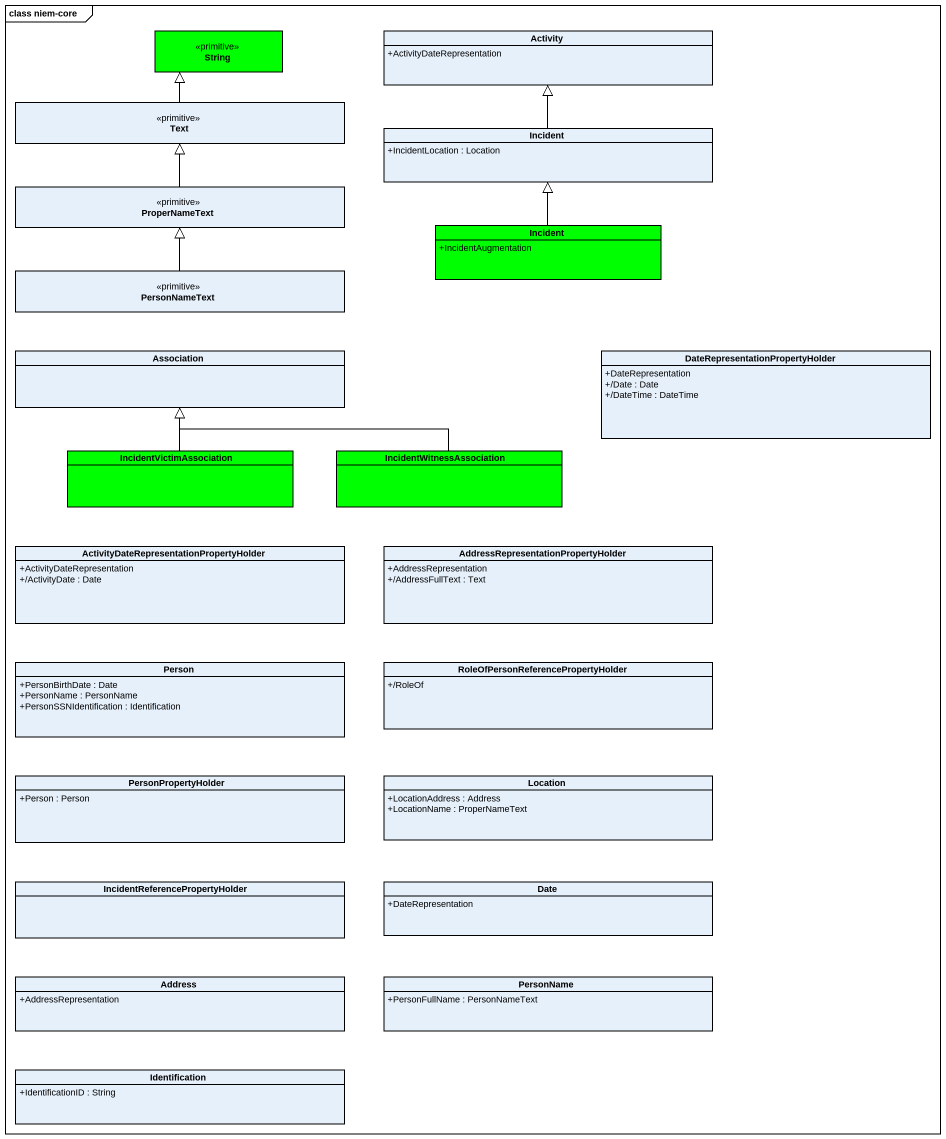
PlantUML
@startuml
mainframe class niem-core
hide circle
hide empty members
skinparam classAttributeIconSize 0
class String <<primitive>> #00FF00
class Activity {
  +ActivityDateRepresentation
}
class Text <<primitive>>
class Incident {
  +IncidentLocation : Location
}
class ProperNameText <<primitive>>
class "Incident" as Incident_2 #00FF00 {
  +IncidentAugmentation
}
class PersonNameText <<primitive>>
class Association
class "DateRepresentationPropertyHolder" as DateRepresentationPropertyHo {
  +DateRepresentation
  +/Date : Date
  +/DateTime : DateTime
}
class IncidentVictimAssociation #00FF00
class IncidentWitnessAssociation #00FF00
class "ActivityDateRepresentationPropertyHolder" as ActivityDateRepresentationPr {
  +ActivityDateRepresentation
  +/ActivityDate : Date
}
class "AddressRepresentationPropertyHolder" as AddressRepresentationPropert {
  +AddressRepresentation
  +/AddressFullText : Text
}
class "Person" as Person_ {
  +PersonBirthDate : Date
  +PersonName : PersonName
  +PersonSSNIdentification : Identification
}
class "RoleOfPersonReferencePropertyHolder" as RoleOfPersonReferencePropert {
  +/RoleOf
}
class PersonPropertyHolder {
  +Person : Person
}
class Location {
  +LocationAddress : Address
  +LocationName : ProperNameText
}
class "IncidentReferencePropertyHolder" as IncidentReferencePropertyHol
class Date {
  +DateRepresentation
}
class Address {
  +AddressRepresentation
}
class PersonName {
  +PersonFullName : PersonNameText
}
class Identification {
  +IdentificationID : String
}
Text -up-|> String
Incident -up-|> Activity
ProperNameText -up-|> Text
Incident_2 -up-|> Incident
PersonNameText -up-|> ProperNameText
IncidentVictimAssociation -up-|> Association
IncidentWitnessAssociation -left-|> Association
@enduml
